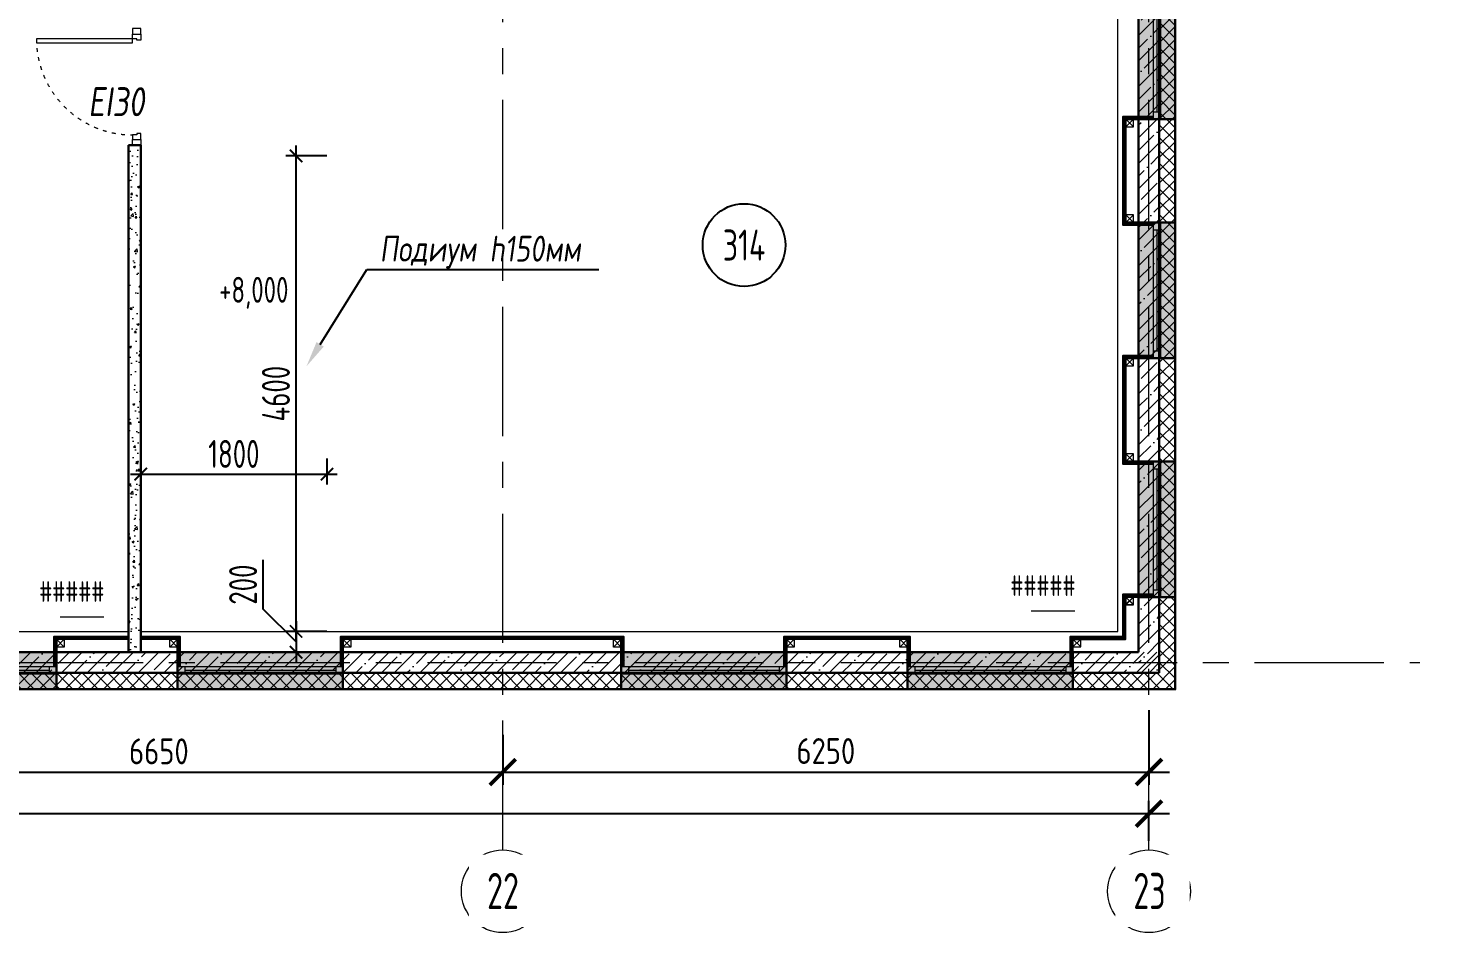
# Model space of a CAD drawing. Header units: millimetres. Extents: x -4447806 to 13389969, y -2188499 to 852203.
# Drawn here: x 4085134 to 4098850, y -619500 to -610759 of the extents above; entities that cross this region are included whole.
import ezdxf
from ezdxf import colors
from ezdxf.entities.mleader import LeaderData, LeaderLine
from ezdxf.enums import TextEntityAlignment as Align
from ezdxf.math import Vec2, Vec3

# ---------------------------------------------------------------- set-up
doc = ezdxf.new("R2010")
doc.units = ezdxf.units.MM
doc.linetypes.add('ACAD_ISO03W100', pattern=[30, 12, -18])
doc.linetypes.add('CENTER', pattern=[2, 1.25, -0.25, 0.25, -0.25])
for name, color, linetype, lineweight in [('_0', 250, 'Continuous', 9), ('АР_Двери', 175, 'Continuous', 18), ('АР_Маркер экспликации', 239, 'Continuous', 13), ('АР_Навесной фасад', 147, 'Continuous', 5), ('АР_Номер помещения', 1, 'Continuous', 25), ('АР_Окна БЛОК', 250, 'Continuous', 13), ('АР_Оси', 195, 'Continuous', 9), ('АР_Оси размеры', 164, 'Continuous', 9), ('АР_Отметки', 250, 'Continuous', 15), ('АР_Перегородки газоблок', 165, 'Continuous', 30), ('АР_Перегородки газоблок_Штрих', 165, 'Continuous', 5), ('АР_Подоконники', 163, 'Continuous', 9), ('АР_Помещения_площадь', 19, 'Continuous', 9), ('АР_Размеры', 175, 'Continuous', 9), ('АР_Сущ Несущая стена', 216, 'Continuous', 30), ('АР_Утеплитель', 250, 'Continuous', 9), ('АР_Штриховка монолит', 250, 'Continuous', 9)]:
    doc.layers.add(name, color=color, linetype=linetype, lineweight=lineweight)
doc.layers.add('АР_ПБ_Двери', color=7, linetype='Continuous', lineweight=15, true_color=0xdb0000)
doc.styles.add('ISOCPEUR', font='isocpeur.ttf', dxfattribs={"width": 0.7})
doc.styles.get("Standard").update_dxf_attribs({"font": 'arial.ttf'})
doc.styles.add('Архитект', font='isocpeur.ttf', dxfattribs={"width": 0.8, "oblique": 8})
doc.styles.add('ГОСТ 2.304', font='CS_Gost2304.shx')
doc.dimstyles.new('R_100', dxfattribs={"dimtxt": 270, "dimasz": 120, "dimexe": 100, "dimexo": 0, "dimgap": 60, "dimtad": 1, "dimdec": 0, "dimrnd": 5, "dimzin": 0, "dimdsep": 46, "dimtxsty": 'ISOCPEUR', "dimblk": 'ARCHTICK', "dimcen": 0, "dimdle": 100, "dimclrd": 256, "dimclre": 256, "dimclrt": 256, "dimadec": 0, "dimazin": 0, "dimtfac": 2, "dimtdec": 0, "dimtofl": 0, "dimtmove": 1, "dimatfit": 3, "dimfxl": 1, "dimtvp": 3, "dimtolj": 1, "dimtzin": 0, "dimarcsym": 0})
doc.dimstyles.new('СПДС', dxfattribs={"dimscale": 100, "dimtxt": 2.5, "dimasz": 2.5, "dimexe": 1.25, "dimexo": 0.625, "dimtad": 1, "dimdec": 0, "dimrnd": 0.001, "dimtxsty": 'ГОСТ 2.304', "dimblk": 'ARCHTICK', "dimblk1": 'ARCHTICK', "dimblk2": 'ARCHTICK', "dimcen": 2.5, "dimdle": 2, "dimadec": 0, "dimazin": 2, "dimtfac": 0.75, "dimtdec": 4, "dimtmove": 1, "dimatfit": 3, "dimfxl": 1, "dimtolj": 1, "dimarcsym": 1})

# ---------------------------------------------------------------- blocks, each defined once
blk = doc.blocks.new('_ArchTick')
at = {"color": 0, "linetype": 'ByBlock', "const_width": 0.15}
blk.add_lwpolyline([(-0.5, -0.5), (0.5, 0.5)], dxfattribs=at)
blk = doc.blocks.new('*D856')
at = {"layer": 'Defpoints', "color": 0, "lineweight": 5, "ltscale": 100, "transparency": 16777216}
for p in [(4083071, -617526), (4089721, -617526), (4089721, -617948)]:
    blk.add_point(p, dxfattribs=at)
at = {"layer": 'АР_Оси размеры', "color": 0, "lineweight": -2, "ltscale": 100, "transparency": 16777216}
for p, q in [((4083071, -617588), (4083071, -618073)), ((4089721, -617588), (4089721, -618073)), ((4082871, -617948), (4089921, -617948))]:
    blk.add_line(p, q, dxfattribs=at)
at = {"layer": 'АР_Оси размеры', "color": 0, "lineweight": -2, "ltscale": 100, "transparency": 16777216, "xscale": 250, "yscale": 250, "zscale": 250, "rotation": 180}
blk.add_blockref('_ArchTick', (4083071, -617948), dxfattribs=at)
at = {"layer": 'АР_Оси размеры', "color": 0, "lineweight": -2, "ltscale": 100, "transparency": 16777216, "xscale": 250, "yscale": 250, "zscale": 250}
blk.add_blockref('_ArchTick', (4089721, -617948), dxfattribs=at)
at = {"layer": 'АР_Оси размеры', "color": 0, "ltscale": 100, "transparency": 16777216, "insert": (4086396, -617748), "char_height": 250, "attachment_point": 5, "style": 'ГОСТ 2.304'}
blk.add_mtext('\\A1;6650', dxfattribs=at)
blk = doc.blocks.new('*D857')
at = {"layer": 'Defpoints', "color": 0, "lineweight": 5, "ltscale": 100, "transparency": 16777216}
for p in [(4095971, -617286), (4089721, -617526), (4095971, -617948)]:
    blk.add_point(p, dxfattribs=at)
at = {"layer": 'АР_Оси размеры', "color": 0, "lineweight": -2, "ltscale": 100, "transparency": 16777216}
for p, q in [((4095971, -617349), (4095971, -618073)), ((4089721, -617588), (4089721, -618073)), ((4089521, -617948), (4096171, -617948))]:
    blk.add_line(p, q, dxfattribs=at)
at = {"layer": 'АР_Оси размеры', "color": 0, "lineweight": -2, "ltscale": 100, "transparency": 16777216, "xscale": 250, "yscale": 250, "zscale": 250, "rotation": 180}
blk.add_blockref('_ArchTick', (4089721, -617948), dxfattribs=at)
at = {"layer": 'АР_Оси размеры', "color": 0, "lineweight": -2, "ltscale": 100, "transparency": 16777216, "xscale": 250, "yscale": 250, "zscale": 250}
blk.add_blockref('_ArchTick', (4095971, -617948), dxfattribs=at)
at = {"layer": 'АР_Оси размеры', "color": 0, "ltscale": 100, "transparency": 16777216, "insert": (4092846, -617745), "char_height": 250, "attachment_point": 5, "style": 'ГОСТ 2.304'}
blk.add_mtext('\\A1;6250', dxfattribs=at)
blk = doc.blocks.new('*D894')
at = {"layer": 'Defpoints', "color": 0, "lineweight": 5, "ltscale": 100, "transparency": 16777216}
for p in [(4095971, -618350), (4027556, -618675), (4095971, -618675)]:
    blk.add_point(p, dxfattribs=at)
at = {"layer": 'АР_Оси размеры', "color": 0, "lineweight": -2, "ltscale": 100, "transparency": 16777216}
for p, q in [((4027556, -618613), (4027556, -618225)), ((4095971, -618613), (4095971, -618225)), ((4027356, -618350), (4096171, -618350))]:
    blk.add_line(p, q, dxfattribs=at)
at = {"layer": 'АР_Оси размеры', "color": 0, "lineweight": -2, "ltscale": 100, "transparency": 16777216, "xscale": 250, "yscale": 250, "zscale": 250, "rotation": 180}
blk.add_blockref('_ArchTick', (4027556, -618350), dxfattribs=at)
at = {"layer": 'АР_Оси размеры', "color": 0, "lineweight": -2, "ltscale": 100, "transparency": 16777216, "xscale": 250, "yscale": 250, "zscale": 250}
blk.add_blockref('_ArchTick', (4095971, -618350), dxfattribs=at)
at = {"layer": 'АР_Оси размеры', "color": 0, "ltscale": 100, "transparency": 16777216, "insert": (4061764, -618150), "char_height": 250, "attachment_point": 5, "style": 'ГОСТ 2.304'}
blk.add_mtext('\\A1;68415', dxfattribs=at)
blk = doc.blocks.new('*U625')
blk.add_lwpolyline([(-100, 80), (-100, 1010), (-140, 1010), (-140, 80)], close=True)
for points in [[(-1130, 0), (-1130, 80), (-1075, 80), (-1075, 0), (-1130, 0)], [(-1075, 80), (-1075, 0), (-1015, 0), (-1015, 40), (-1030, 40), (-1030, 80), (-1075, 80)], [(-55, 80), (-55, 0), (-115, 0), (-115, 40), (-100, 40), (-100, 80), (-55, 80)], [(0, 0), (0, 80), (-55, 80), (-55, 0), (0, 0)]]:
    blk.add_lwpolyline(points)
at = {"linetype": 'ACAD_ISO03W100', "ltscale": 3}
blk.add_arc((-100, 80), 930, 90, 180, dxfattribs=at)
blk = doc.blocks.new('*U433')
at = {"layer": 'АР_Номер помещения', "color": 7}
blk.add_circle((-9797, 3459), 400, dxfattribs=at)
at = {"layer": 'АР_Помещения_площадь', "color": 7}
blk.add_line((-6597, -80), (-7020, -80), dxfattribs=at)
at = {"color": 7, "style": 'ISOCPEUR', "width": 0.7, "flags": 1}
blk.add_attdef('КАТЕГОРИЯ', (-499, -2092), '', height=250, dxfattribs=at)
at = {"layer": 'АР_Номер помещения', "color": 7, "style": 'ISOCPEUR', "width": 0.7}
blk.add_attdef('НОМЕР_ПОМЕЩЕНИЯ', text='', height=300, dxfattribs=at).set_placement((-9797, 3459), align=Align.MIDDLE_CENTER)
at = {"layer": 'АР_Помещения_площадь', "color": 7, "lineweight": 30, "width": 0.7, "flags": 104}
blk.add_attdef('ИМЯ_ПОМЕЩЕНИЯ', text='', height=100, dxfattribs=at).set_placement((158, 1217), align=Align.MIDDLE_CENTER)
at = {"layer": 'АР_Помещения_площадь', "color": 7, "style": 'ISOCPEUR', "width": 0.7}
blk.add_attdef('ПЛОЩАДЬ_ПОМЕЩЕНИЯ', text='', height=200, dxfattribs=at).set_placement((-6592, 166), align=Align.MIDDLE_RIGHT)
blk = doc.blocks.new('*U430')
at = {"layer": 'АР_Номер помещения', "color": 7}
blk.add_circle((-15278, 417), 400, dxfattribs=at)
at = {"layer": 'АР_Помещения_площадь', "color": 7}
blk.add_line((-14030, -3163), (-14452, -3163), dxfattribs=at)
at = {"color": 7, "style": 'ISOCPEUR', "width": 0.7, "flags": 1}
blk.add_attdef('КАТЕГОРИЯ', (-499, -2092), '', height=250, dxfattribs=at)
at = {"layer": 'АР_Номер помещения', "color": 7, "style": 'ISOCPEUR', "width": 0.7}
blk.add_attdef('НОМЕР_ПОМЕЩЕНИЯ', text='', height=300, dxfattribs=at).set_placement((-15278, 417), align=Align.MIDDLE_CENTER)
at = {"layer": 'АР_Помещения_площадь', "color": 7, "lineweight": 30, "width": 0.7, "flags": 104}
blk.add_attdef('ИМЯ_ПОМЕЩЕНИЯ', text='', height=100, dxfattribs=at).set_placement((158, 1217), align=Align.MIDDLE_CENTER)
at = {"layer": 'АР_Помещения_площадь', "color": 7, "style": 'ISOCPEUR', "width": 0.7}
blk.add_attdef('ПЛОЩАДЬ_ПОМЕЩЕНИЯ', text='', height=200, dxfattribs=at).set_placement((-14025, -2916), align=Align.MIDDLE_RIGHT)
blk = doc.blocks.new('*D1173')
at = {"layer": 'Defpoints', "color": 0, "lineweight": 5, "ltscale": 100, "transparency": 16777216}
for p in [(4086221, -614916), (4088021, -614916), (4088021, -615068)]:
    blk.add_point(p, dxfattribs=at)
at = {"layer": 'АР_Размеры', "lineweight": -2, "ltscale": 100, "transparency": 16777216}
for p, q in [((4086221, -614916), (4086221, -615168)), ((4088021, -614916), (4088021, -615168)), ((4086121, -615068), (4088121, -615068))]:
    blk.add_line(p, q, dxfattribs=at)
at = {"layer": 'АР_Размеры', "lineweight": -2, "ltscale": 100, "transparency": 16777216, "xscale": 120, "yscale": 120, "zscale": 120, "rotation": 180}
blk.add_blockref('_ArchTick', (4086221, -615068), dxfattribs=at)
at = {"layer": 'АР_Размеры', "lineweight": -2, "ltscale": 100, "transparency": 16777216, "xscale": 120, "yscale": 120, "zscale": 120}
blk.add_blockref('_ArchTick', (4088021, -615068), dxfattribs=at)
at = {"layer": 'АР_Размеры', "ltscale": 100, "transparency": 16777216, "insert": (4087121, -614873), "char_height": 270, "attachment_point": 5, "style": 'ISOCPEUR'}
blk.add_mtext('\\A1;1800', dxfattribs=at)
blk = doc.blocks.new('*D909')
at = {"layer": 'Defpoints', "color": 0, "lineweight": 5, "ltscale": 100, "transparency": 16777216}
for p in [(4087723, -611991), (4088021, -611991), (4088021, -616589)]:
    blk.add_point(p, dxfattribs=at)
at = {"layer": 'АР_Размеры', "lineweight": -2, "ltscale": 100, "transparency": 16777216}
for p, q in [((4088021, -611991), (4087623, -611991)), ((4087723, -616689), (4087723, -611891)), ((4088021, -616589), (4087623, -616589))]:
    blk.add_line(p, q, dxfattribs=at)
at = {"layer": 'АР_Размеры', "lineweight": -2, "ltscale": 100, "transparency": 16777216, "xscale": 120, "yscale": 120, "zscale": 120}
for p, rotation in [((4087723, -611991), 90), ((4087723, -616589), 270)]:
    blk.add_blockref('_ArchTick', p, dxfattribs=dict(at, rotation=rotation))
at = {"layer": 'АР_Размеры', "ltscale": 100, "transparency": 16777216, "insert": (4087528, -614290), "char_height": 270, "attachment_point": 5, "rotation": 90, "style": 'ISOCPEUR'}
blk.add_mtext('\\A1;4600', dxfattribs=at)
blk = doc.blocks.new('*D910')
at = {"layer": 'Defpoints', "color": 0, "lineweight": 5, "ltscale": 100, "transparency": 16777216}
for p in [(4088021, -616589), (4087723, -616789), (4087999, -616789)]:
    blk.add_point(p, dxfattribs=at)
at = {"layer": 'АР_Размеры', "lineweight": -2, "ltscale": 100, "transparency": 16777216}
for p, q in [((4087405, -616375), (4087405, -615896)), ((4087723, -616689), (4087405, -616375)), ((4087723, -616489), (4087723, -616889)), ((4088021, -616589), (4087623, -616589)), ((4087999, -616789), (4087623, -616789))]:
    blk.add_line(p, q, dxfattribs=at)
at = {"layer": 'АР_Размеры', "lineweight": -2, "ltscale": 100, "transparency": 16777216, "xscale": 120, "yscale": 120, "zscale": 120}
for p, rotation in [((4087723, -616589), 90), ((4087723, -616789), 270)]:
    blk.add_blockref('_ArchTick', p, dxfattribs=dict(at, rotation=rotation))
at = {"layer": 'АР_Размеры', "ltscale": 100, "transparency": 16777216, "insert": (4087210, -616136), "char_height": 270, "attachment_point": 5, "rotation": 90, "style": 'ISOCPEUR'}
blk.add_mtext('\\A1;200', dxfattribs=at)
blk = doc.blocks.new('A$Ce02d65bd')
at = {"ltscale": 100}
for points in [[(0, 0), (0, 75), (75, 75), (75, 0), (0, 0)], [(0, 0), (75, 75)], [(0, 75), (75, 0)]]:
    blk.add_lwpolyline(points, dxfattribs=at)
blk = doc.blocks.new('_DotSmall')
at = {"color": 0, "linetype": 'ByBlock', "const_width": 0.5}
blk.add_lwpolyline([(-0.0625, 0, 1), (0.0625, 0, 1)], format="xyb", close=True, dxfattribs=at)
blk = doc.blocks.new('*U551')
at = {"true_color": 0xffffff}
h = blk.add_hatch(color=7, dxfattribs=at)
h.dxf.hatch_style = 1
h.paths.add_polyline_path([(-1600, -140), (0, -140), (0, 220), (-1600, 220)])
at = {"lineweight": 30}
for p, q in [((-1600, -140), (-1600, 220)), ((0, -140), (0, 220))]:
    blk.add_line(p, q, dxfattribs=at)
for p, q in [((0, 220), (-1600, 220)), ((-1600, 70), (0, 70)), ((-1600, 0), (0, 0)), ((-1530, 0), (-1530, 70)), ((-1530, 35), (-70, 35)), ((-70, 0), (-70, 70)), ((-1600, -140), (0, -140)), ((-1600, -140), (-1600, -140)), ((-1600, -140), (-1600, -140)), ((0, -140), (0, -140)), ((0, -140), (0, -140))]:
    blk.add_line(p, q)
blk = doc.blocks.new('*U552')
at = {"true_color": 0xffffff}
h = blk.add_hatch(color=7, dxfattribs=at)
h.dxf.hatch_style = 1
h.paths.add_polyline_path([(-1310, -140), (0, -140), (0, 220), (-1310, 220)])
at = {"lineweight": 30}
for p, q in [((-1310, -140), (-1310, 220)), ((0, -140), (0, 220))]:
    blk.add_line(p, q, dxfattribs=at)
for p, q in [((0, 220), (-1310, 220)), ((-1310, 70), (0, 70)), ((-1310, 0), (0, 0)), ((-1240, 0), (-1240, 70)), ((-1240, 35), (-70, 35)), ((-70, 0), (-70, 70)), ((-1310, -140), (0, -140)), ((-1310, -140), (-1310, -140)), ((-1310, -140), (-1310, -140)), ((0, -140), (0, -140)), ((0, -140), (0, -140))]:
    blk.add_line(p, q)

msp = doc.modelspace()

# ---------------------------------------------------------------- hatches: boundary and pattern name
at = {"layer": 'АР_Перегородки газоблок_Штрих', "ltscale": 100}
h = msp.add_hatch(dxfattribs=at)
h.set_pattern_fill('AR-CONC', color=256, scale=30)
h.set_pattern_definition([(50, (3969483.65, -672094.8), (215.17805, -18.82564), [22.5, -247.5]), (355, (3969483.65, -672094.8), (-41.6254, 225.65764), [18, -198]), (100.45144, (3969501.59, -672096.37), (173.55265, 206.832), [19.12206, -210.34263]), (46.1842, (3969483.65, -672034.8), (320.1724, -49.6558), [33.75, -371.25]), (96.63564, (3969510.34, -672038.94), (280.3986, 292.2356), [28.6831, -315.5141]), (351.18416, (3969483.65, -672034.8), (280.3986, 292.2356), [27, -297]), (21, (3969513.65, -672049.8), (179.07212, -120.78567), [22.5, -247.5]), (326, (3969513.65, -672049.8), (72.9946, 217.545), [18, -198]), (71.45144, (3969528.58, -672059.86), (252.0667, 96.75935), [19.12206, -210.34263]), (37.5, (3969483.654, -672094.8), (3.647957, 99.868156), [0, -195.6, 0, -201, 0, -198.75]), (7.5, (3969483.65, -672094.8), (78.92086, 118.32351), [0, -114.6, 0, -191.1, 0, -75.75]), (327.5, (3969416.754, -672094.8), (160.14673, -6.76646), [0, -75, 0, -234, 0, -310.5]), (317.5, (3969386.75, -672094.8), (174.95585, 30.0315), [0, -97.5, 0, -155.4, 0, -220.5])])
h.paths.add_polyline_path([(4086101.113, -611828.868), (4086101.144, -616789.115), (4086221.144, -616789.115), (4086221.113, -611828.867)])
at = {"layer": 'АР_Утеплитель', "ltscale": 100}
h = msp.add_hatch(dxfattribs=at)
h.set_pattern_fill('ANSI37', color=256, scale=700)
h.set_pattern_definition([(45, (3082459.48, -567735.58), (-61.871843, 61.871843), []), (135, (3082459.48, -567735.58), (-61.871843, -61.871843), [])])
h.paths.add_polyline_path([(4042385.93, -569719.115), (4045515.93, -569719.115), (4045515.93, -572649.115), (4048636.086, -572649.115), (4048636.086, -580669.115), (4044835.93, -580669.115), (4044835.93, -580799.115), (4039445.93, -580799.115), (4039445.93, -589409.115), (4044421.113, -589409.115), (4044421.113, -585444.115), (4079221.113, -585444.115), (4079221.113, -589409.115), (4089721.113, -589409.115), (4089721.113, -607279.115), (4096071.129, -607279.115), (4096071.097, -616989.115), (4082971.113, -616989.115), (4082971.113, -610639.115), (4075091.113, -610639.115), (4075091.113, -605449.115), (4066555.81, -605449.115), (4066555.81, -605849.115), (4066705.81, -605849.115), (4066705.81, -605599.115), (4074941.113, -605599.115), (4074941.113, -610789.115), (4082821.113, -610789.115), (4082821.113, -617139.115), (4096221.097, -617139.115), (4096221.129, -607129.115), (4089871.113, -607129.115), (4089871.113, -589259.115), (4079371.113, -589259.115), (4079371.113, -585294.115), (4044271.113, -585294.115), (4044271.113, -589259.115), (4039595.93, -589259.115), (4039595.93, -580949.115), (4044985.93, -580949.115), (4044985.93, -580819.115), (4048786.086, -580819.115), (4048786.086, -572499.115), (4045665.93, -572499.115), (4045665.93, -569569.115), (4042535.93, -569569.115), (4042535.93, -569175.297), (4042385.468, -569175.297)])
at = {"layer": 'АР_Штриховка монолит', "ltscale": 100}
h = msp.add_hatch(dxfattribs=at)
h.set_pattern_fill('ANSI35', color=256, scale=700)
h.set_pattern_definition([(45, (3075968.3, -506889.22), (-123.743687, 123.743687), []), (45, (3076092.05, -506889.22), (-123.743687, 123.743687), [218.75, -43.75, 0, -43.75])])
h.paths.add_polyline_path([(4096071.113, -607479.115), (4095871.113, -607479.115), (4095871.113, -616789.115), (4095871.113, -616989.115), (4096071.113, -616989.115)])
h = msp.add_hatch(dxfattribs=at)
h.set_pattern_fill('ANSI35', color=256, scale=700)
h.set_pattern_definition([(45, (3076168.3, -506889.22), (-123.743687, 123.743687), []), (45, (3076292.05, -506889.22), (-123.743687, 123.743687), [218.75, -43.75, 0, -43.75])])
h.paths.add_polyline_path([(4083371.113, -616789.115), (4083171.113, -616789.115), (4083171.113, -616989.115), (4096071.113, -616989.115), (4096071.113, -616789.115)])

# ---------------------------------------------------------------- linework, layer by layer
for points in [[(4096011.448, -612661.148), (4095720.718, -612661.148), (4095720.718, -611611.148), (4096011.448, -611611.148)], [(4096011.448, -612648.648), (4095733.218, -612648.648), (4095733.218, -611623.648), (4096011.448, -611623.648)], [(4096057.073, -612636.148), (4095745.718, -612636.148), (4095745.718, -611636.148), (4096123.569, -611636.148)], [(4096011.448, -614971.148), (4095720.718, -614971.148), (4095720.718, -613921.148), (4096011.448, -613921.148)], [(4096011.448, -614958.648), (4095733.218, -614958.648), (4095733.218, -613933.648), (4096011.448, -613933.648)], [(4096057.073, -614946.148), (4095745.718, -614946.148), (4095745.718, -613946.148), (4096123.569, -613946.148)], [(4095211.113, -616929.086), (4095211.113, -616638.356), (4095720.382, -616638.356), (4095720.382, -616229.15), (4096011.113, -616229.15)], [(4095223.613, -616929.086), (4095223.613, -616650.856), (4095732.882, -616650.856), (4095732.882, -616241.65), (4096011.113, -616241.65)], [(4095236.113, -616929.026), (4095236.113, -616663.356), (4095745.382, -616663.356), (4095745.382, -616254.15), (4096011.141, -616254.15)], [(4086101.145, -616639.947), (4085381.113, -616639.947), (4085381.113, -616929.115)], [(4086101.145, -616652.447), (4085393.613, -616652.447), (4085393.613, -616929.115)], [(4086101.145, -616664.947), (4085406.113, -616664.947), (4085406.113, -616871.872)], [(4086601.113, -616929.115), (4086601.113, -616639.947), (4086221.145, -616639.947)], [(4086588.613, -616929.115), (4086588.613, -616652.447), (4086221.145, -616652.447)], [(4086576.113, -616909.46), (4086576.113, -616664.947), (4086221.145, -616664.947)], [(4090891.113, -616929.115), (4090891.113, -616639.947), (4088151.113, -616639.947), (4088151.113, -616929.115)], [(4090878.613, -616929.115), (4090878.613, -616652.447), (4088163.613, -616652.447), (4088163.613, -616929.115)], [(4090866.113, -616909.46), (4090866.113, -616664.947), (4088176.113, -616664.947), (4088176.113, -616871.872)], [(4093661.113, -616929.115), (4093661.113, -616639.947), (4092441.113, -616639.947), (4092441.113, -616929.115)], [(4093648.613, -616929.115), (4093648.613, -616652.447), (4092453.613, -616652.447), (4092453.613, -616929.115)], [(4093636.113, -616909.46), (4093636.113, -616664.947), (4092466.113, -616664.947), (4092466.113, -616871.872)]]:
    msp.add_lwpolyline(points)
at = {"layer": 'АР_Навесной фасад', "color": 18, "ltscale": 100, "true_color": 0x000000}
for points in [[(4096221.096, -617139.115), (4096221.482, -607129.115)], [(4096231.096, -617149.115), (4096231.483, -607119.115)], [(4082811.113, -617149.115), (4096231.096, -617149.115)], [(4082821.113, -617139.115), (4096221.096, -617139.115)]]:
    msp.add_lwpolyline(points, dxfattribs=at)
at = {"layer": 'АР_Оси', "linetype": 'CENTER', "ltscale": 1000}
for p, q in [((4089721.113, -618700.387), (4089721.113, -584392.909)), ((4095971.113, -618700.387), (4095971.113, -584392.909)), ((4014992.357, -616889.115), (4098589.522, -616889.115))]:
    msp.add_line(p, q, dxfattribs=at)
at = {"layer": 'АР_Оси', "ltscale": 0.5}
for centre in [(4089721.113, -619100.387), (4095971.113, -619100.387)]:
    msp.add_circle(centre, 400, dxfattribs=at)
at = {"layer": 'АР_Перегородки газоблок', "ltscale": 100}
for points in [[(4086101.145, -616789.115), (4086101.119, -611888.868)], [(4086221.119, -611888.868), (4086101.119, -611888.868)], [(4086221.119, -611888.868), (4086221.145, -616789.115)]]:
    msp.add_lwpolyline(points, dxfattribs=at)
at = {"layer": 'АР_Подоконники', "ltscale": 100}
for p, q in [((4095671.113, -616589.115), (4095671.113, -610226.148)), ((4083371.113, -616589.115), (4086101.144, -616589.115)), ((4086221.144, -616589.115), (4095671.113, -616589.115))]:
    msp.add_line(p, q, dxfattribs=at)
at = {"layer": 'АР_Сущ Несущая стена', "ltscale": 100}
for p, q in [((4096071.113, -616989.115), (4096071.113, -607279.115)), ((4095871.113, -616789.115), (4095871.113, -607479.115)), ((4083171.113, -616789.115), (4095871.113, -616789.115)), ((4082971.113, -616989.115), (4096071.113, -616989.115))]:
    msp.add_line(p, q, dxfattribs=at)

# ---------------------------------------------------------------- block references
at = {"layer": '_0', "color": 1, "lineweight": -3, "ltscale": 500, "xscale": -1}
for p, rotation in [((4095745.718, -611711.148), 270), ((4095745.718, -612636.148), 270), ((4095745.718, -614021.148), 270), ((4095745.718, -614946.148), 270), ((4095745.382, -616329.15), 270), ((4095745.718, -616331.148), 270), ((4095236.113, -616663.356), 180)]:
    msp.add_blockref('A$Ce02d65bd', p, dxfattribs=dict(at, rotation=rotation))
at = {"layer": '_0', "color": 1, "lineweight": -3, "ltscale": 500, "rotation": 180}
for p in [(4085481.113, -616664.947), (4086576.113, -616664.947), (4088251.113, -616664.947), (4090866.113, -616664.947), (4092541.113, -616664.947), (4093636.113, -616664.947)]:
    msp.add_blockref('A$Ce02d65bd', p, dxfattribs=at)
at = {"layer": 'АР_Двери', "rotation": 90.00000000000001}
msp.add_blockref('*U625', (4086221.119, -610758.868), dxfattribs=at)
at = {"layer": 'АР_Маркер экспликации', "color": 7}
ref = msp.add_blockref('*U430', (4099892.643, -613287.256), dxfattribs=at)
ref.add_attrib('НОМЕР_ПОМЕЩЕНИЯ', '315', dxfattribs={"layer": 'АР_Номер помещения', "color": 7, "height": 300, "style": 'ISOCPEUR', "width": 0.7}).set_placement((4084614.504, -612870.308), align=Align.MIDDLE_CENTER)
ref.add_attrib('ПЛОЩАДЬ_ПОМЕЩЕНИЯ', '#####', dxfattribs={"layer": 'АР_Помещения_площадь', "color": 7, "height": 200, "style": 'ISOCPEUR', "width": 0.7}).set_placement((4085868.005, -616203.53), align=Align.MIDDLE_RIGHT)
ref = msp.add_blockref('*U433', (4101852.015, -616312.711), dxfattribs=at)
ref.add_attrib('НОМЕР_ПОМЕЩЕНИЯ', '314', dxfattribs={"layer": 'АР_Номер помещения', "color": 7, "height": 300, "style": 'ISOCPEUR', "width": 0.7}).set_placement((4092055.188, -612853.987), align=Align.MIDDLE_CENTER)
ref.add_attrib('ПЛОЩАДЬ_ПОМЕЩЕНИЯ', '#####', dxfattribs={"layer": 'АР_Помещения_площадь', "color": 7, "height": 200, "style": 'ISOCPEUR', "width": 0.7}).set_placement((4095259.711, -616146.524), align=Align.MIDDLE_RIGHT)
at = {"layer": 'АР_Окна БЛОК', "rotation": 270}
for p in [(4096011.448, -611636.148), (4096011.448, -613946.148), (4096011.448, -616256.148)]:
    msp.add_blockref('*U552', p, dxfattribs=at)
at = {"layer": 'АР_Окна БЛОК', "xscale": -1, "rotation": 180}
for p in [(4085406.113, -616929.115), (4088176.113, -616929.115), (4092466.113, -616929.115), (4095236.113, -616929.115)]:
    msp.add_blockref('*U551', p, dxfattribs=at)

# ---------------------------------------------------------------- texts
at = {"layer": 'АР_ПБ_Двери', "lineweight": 35, "style": 'Архитект', "oblique": 8, "width": 0.8}
msp.add_text('EI30', height=280, dxfattribs=at).set_placement((4085712.497, -611607.746))

# ---------------------------------------------------------------- dimensions: what is measured, and where the dimension line sits
at = {"layer": 'АР_Оси размеры', "ltscale": 100}
for base, p1, p2, picture, middle in [((4095971.113, -617947.716), (4089721.113, -617525.578), (4095971.113, -617286.192), '*D857', (4092846.113, -617745.356)), ((4089721.113, -617947.716), (4083071.113, -617525.578), (4089721.113, -617525.578), '*D856', (4086396.113, -617747.804)), ((4095971.113, -618349.797), (4027556.113, -618675.387), (4095971.113, -618675.387), '*D894', (4061763.613, -618149.885))]:
    dim = msp.add_linear_dim(base=base, p1=p1, p2=p2, dimstyle='СПДС', dxfattribs=at)
    dim.commit()
    dim.dimension.update_dxf_attribs({"geometry": picture, "text_midpoint": middle})
at = {"layer": 'АР_Размеры', "ltscale": 100}
dim = msp.add_linear_dim(base=(4087723.303, -611991.198), p1=(4088021.28, -616589.115), p2=(4088021.28, -611991.198), angle=90, dimstyle='R_100', override={"dimpost": '\\X', "dimfxl": 2.5, "dimarcsym": 1}, dxfattribs=at)
dim.commit()
dim.dimension.update_dxf_attribs({"geometry": '*D909', "text_midpoint": (4087528.303, -614290.157)})
dim = msp.add_linear_dim(base=(4088021.28, -615068.025), p1=(4086221.135, -614916.351), p2=(4088021.28, -614916.351), dimstyle='R_100', override={"dimpost": '\\X', "dimfxl": 2.5, "dimarcsym": 1}, dxfattribs=at)
dim.commit()
dim.dimension.update_dxf_attribs({"geometry": '*D1173', "text_midpoint": (4087121.208, -614873.025)})
dim = msp.add_linear_dim(base=(4087723.303, -616789.115), p1=(4088021.28, -616589.116), p2=(4087999.408, -616789.115), angle=90, dimstyle='R_100', override={"dimpost": '\\X', "dimfxl": 2.5, "dimarcsym": 1}, dxfattribs=at)
dim.commit()
dim.dimension.update_dxf_attribs({"geometry": '*D910', "text_midpoint": (4087404.678, -616315.475), "dimtype": 160})

# ---------------------------------------------------------------- leaders
ml = msp.add_multileader_mtext('Standard')
ml.set_content('Подиум h150мм', color=256, style='Архитект')
ml.set_leader_properties()
ml.build(insert=Vec2(0, 0))
ml.multileader.update_dxf_attribs({"text_left_attachment_type": 6, "text_right_attachment_type": 6, "dogleg_length": 100, "arrow_head_size": 250})
ctx = ml.context
ctx.base_point, ctx.char_height, ctx.arrow_head_size, ctx.landing_gap_size, ctx.plane_origin = Vec3(4088505.786, -613088.546), 250, 250, 25, Vec3(4089615.683, -613867.993)
ctx.left_attachment, ctx.right_attachment = 6, 6
notes = []
notes.append((ctx, [(0, (1, 1, 0), (4088405.786, -613088.546), (1, 0), 100, [(0, [(4087823.303, -614025.694)], 256, [])])]))
ctx.mtext.insert, ctx.mtext.width, ctx.mtext.flow_direction = Vec3(4088530.786, -612763.546), 3119.83447, 5
at = {"layer": 'АР_Отметки'}
ml = msp.add_multileader_mtext('Standard', dxfattribs=at)
ml.set_content('+12,650', color=256, style='ISOCPEUR')
ml.set_leader_properties(color=256, linetype='Continuous', lineweight=-1)
ml.set_arrow_properties(name='DOTSMALL')
ml.build(insert=Vec2(0, 0))
ml.multileader.update_dxf_attribs({"has_text_frame": 1, "text_left_attachment_type": 4, "text_right_attachment_type": 4, "dogleg_length": 100, "arrow_head_size": 180})
ctx = ml.context
ctx.base_point, ctx.char_height, ctx.arrow_head_size, ctx.landing_gap_size, ctx.plane_origin = Vec3(4173192.858, -616454.571), 250, 180, 50, Vec3(4198428.775, -628077.691)
ctx.left_attachment, ctx.right_attachment = 4, 4
notes.append((ctx, [(0, (0, 0, 0), (0, 0), (1, 0), 1, [])]))
ctx.mtext.insert, ctx.mtext.width, ctx.mtext.line_spacing_style, ctx.mtext.flow_direction = Vec3(4173242.858, -616121.238), 852.69703, 2, 5
ml = msp.add_multileader_mtext('Standard', dxfattribs=at)
ml.set_content('+12,200', color=256, style='ISOCPEUR')
ml.set_leader_properties(color=256, linetype='Continuous', lineweight=-1)
ml.set_arrow_properties(name='DOTSMALL')
ml.build(insert=Vec2(0, 0))
ml.multileader.update_dxf_attribs({"has_text_frame": 1, "text_left_attachment_type": 4, "text_right_attachment_type": 4, "dogleg_length": 100, "arrow_head_size": 180})
ctx = ml.context
ctx.base_point, ctx.char_height, ctx.arrow_head_size, ctx.landing_gap_size, ctx.plane_origin = Vec3(4173192.858, -615870.252), 250, 180, 50, Vec3(4198428.775, -627493.371)
ctx.left_attachment, ctx.right_attachment = 4, 4
notes.append((ctx, [(0, (0, 0, 0), (0, 0), (1, 0), 1, [])]))
ctx.mtext.insert, ctx.mtext.width, ctx.mtext.line_spacing_style, ctx.mtext.flow_direction = Vec3(4173242.858, -615536.919), 852.69703, 2, 5
ml = msp.add_multileader_mtext('Standard', dxfattribs=at)
ml.set_content('+11,900', color=256, style='ISOCPEUR')
ml.set_leader_properties(color=256, linetype='Continuous', lineweight=-1)
ml.set_arrow_properties(name='DOTSMALL')
ml.build(insert=Vec2(0, 0))
ml.multileader.update_dxf_attribs({"has_text_frame": 1, "text_left_attachment_type": 4, "text_right_attachment_type": 4, "dogleg_length": 100, "arrow_head_size": 180})
ctx = ml.context
ctx.base_point, ctx.char_height, ctx.arrow_head_size, ctx.landing_gap_size, ctx.plane_origin = Vec3(4224115.308, -615082.206), 250, 180, 50, Vec3(4249351.225, -627229.733)
ctx.left_attachment, ctx.right_attachment = 4, 4
notes.append((ctx, [(0, (0, 0, 0), (0, 0), (1, 0), 1, [])]))
ctx.mtext.insert, ctx.mtext.rotation, ctx.mtext.width, ctx.mtext.line_spacing_style, ctx.mtext.flow_direction = Vec3(4224165.308, -614748.873), 6.283185307, 852.69703, 2, 5
ml = msp.add_multileader_mtext('Standard', dxfattribs=at)
ml.set_content('+8,000', color=256, style='ISOCPEUR')
ml.set_leader_properties(color=256, linetype='Continuous', lineweight=-1)
ml.set_arrow_properties(name='DOTSMALL')
ml.build(insert=Vec2(0, 0))
ml.multileader.update_dxf_attribs({"has_text_frame": 1, "text_left_attachment_type": 4, "text_right_attachment_type": 4, "dogleg_length": 100, "arrow_head_size": 180})
ctx = ml.context
ctx.base_point, ctx.char_height, ctx.arrow_head_size, ctx.landing_gap_size, ctx.plane_origin = Vec3(4086928.371, -613494.71), 250, 180, 50, Vec3(4111814.34, -625819.264)
ctx.left_attachment, ctx.right_attachment = 4, 4
notes.append((ctx, [(0, (0, 0, 0), (0, 0), (1, 0), 1, [])]))
ctx.mtext.insert, ctx.mtext.rotation, ctx.mtext.width, ctx.mtext.line_spacing_style, ctx.mtext.flow_direction = Vec3(4086978.371, -613161.377), 6.283185307, 852.69703, 2, 5
for ctx, leaders in notes:
    for number, flags, end, landing, length, lines in leaders:
        leader = LeaderData()
        leader.index, (leader.has_last_leader_line, leader.has_dogleg_vector, leader.attachment_direction) = number, flags
        leader.last_leader_point, leader.dogleg_vector, leader.dogleg_length = Vec3(end), Vec3(landing), length
        for number, points, colour, breaks in lines:
            line = LeaderLine()
            line.index, line.vertices, line.color, line.breaks = number, Vec3.list(points), colors.encode_raw_color(colour), breaks
            leader.lines.append(line)
        ctx.leaders.append(leader)

# ---------------------------------------------------------------- next in the draw order: texts
at = {"layer": 'АР_Оси', "char_height": 350, "attachment_point": 1, "line_spacing_factor": 1.149209, "style": 'ГОСТ 2.304', "bg_fill": 2}
for s, insert, width in [('{\\W0.8;22}', (4089569.777, -618922.608), 520.89044), ('{\\W0.8;23}', (4095819.687, -618922.608), 370.76242)]:
    msp.add_mtext(s, dxfattribs=dict(at, insert=insert, width=width))

doc.saveas('drawing.dxf')
